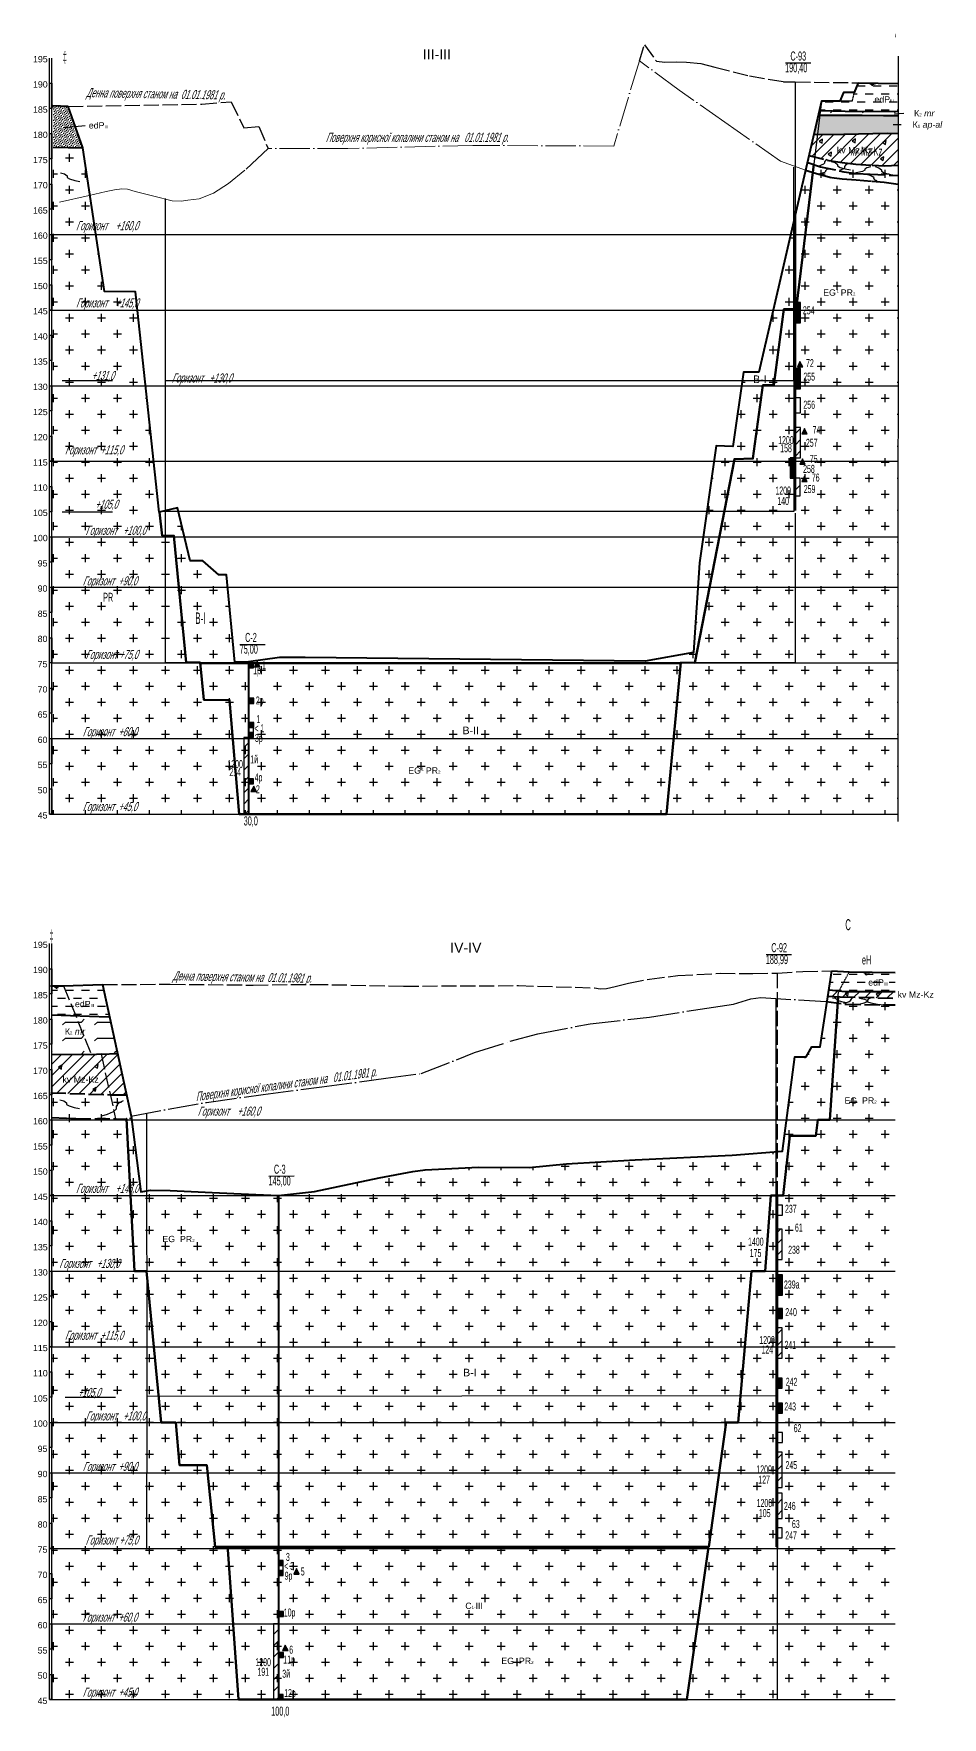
# Model space of a CAD drawing. Header units: millimetres. Extents: x 22962 to 25865, y 7703 to 10550.
# Drawn here: x 22962 to 23683, y 7703 to 9039 of the extents above; entities that cross this region are included whole.
import ezdxf

# ---------------------------------------------------------------- set-up
doc = ezdxf.new("R2010")
doc.units = ezdxf.units.MM
for name, pattern in [('ACAD_ISO02W100', [15, 12, -3]), ('ACAD_ISO04W100', [30, 24, -3, 0, -3]), ('DASHED', [0.75, 0.5, -0.25])]:
    doc.linetypes.add(name, pattern=pattern)
doc.styles.get("Standard").update_dxf_attribs({"font": 'arial.ttf'})

msp = doc.modelspace()

# ---------------------------------------------------------------- hatches: boundary and pattern name
h = msp.add_hatch(color=256)
h.dxf.hatch_style = 1
h.paths.add_polyline_path([(22976.3, 8980.1), (22974.3, 8980.1), (22974.3, 9000.1), (22976.3, 9000.1)])
h = msp.add_hatch()
h.set_pattern_fill('DASH', scale=2)
h.paths.add_polyline_path([(23585.5, 8978.4), (23586.4, 8978.4), (23648.1, 8977.8), (23648.2, 8999.8), (23616.3, 9000.5), (23613.1, 8992.8), (23611.5, 8985.9), (23601.9, 8986), (23587.3, 8986)])
h = msp.add_hatch()
h.set_pattern_fill('DOTS', angle=45)
h.paths.add_polyline_path([(22977.3, 8949.4), (23000.9, 8948.9), (22989.2, 8981.7), (22977.1, 8982.3)])
h = msp.add_hatch(color=93)
h.dxf.hatch_style = 1
h.paths.add_polyline_path([(23584.7, 8975), (23586, 8974.9), (23648.1, 8974.5), (23648.1, 8960.2), (23639.7, 8960.4), (23605, 8959.6), (23581.6, 8959.5), (23581.2, 8959.5)])
h = msp.add_hatch()
h.set_pattern_fill('FLEX', scale=2)
h.paths.add_polyline_path([(23585.5, 8978.4), (23586.4, 8978.4), (23648.1, 8977.8), (23648.1, 8974.5), (23586, 8974.9), (23584.7, 8975)])
h = msp.add_hatch(color=256)
h.dxf.hatch_style = 1
h.paths.add_polyline_path([(22976.3, 8940.1), (22974.3, 8940.1), (22974.3, 8960.1), (22976.3, 8960.1)])
h = msp.add_hatch()
h.set_pattern_fill('ANSI31', color=34, scale=2)
h.paths.add_polyline_path([(23648.1, 8960.2), (23648.1, 8935.1), (23637.5, 8934.5), (23627.6, 8935), (23614.5, 8936), (23603.6, 8937.1), (23593.2, 8938.8), (23577.3, 8942.8), (23581.2, 8959.5), (23581.6, 8959.5), (23605, 8959.6), (23639.7, 8960.4)])
h = msp.add_hatch()
h.set_pattern_fill('CROSS', scale=2)
h.paths.add_polyline_path([(23577.3, 8942.8), (23593.2, 8938.8), (23603.6, 8937.1), (23627.6, 8935), (23637.5, 8934.5), (23648.1, 8935.1), (23648.1, 8420.1), (22977.1, 8420.2), (22977.3, 8949.4), (23000.9, 8948.9), (23018.1, 8834.9), (23042.7, 8834.6), (23061.4, 8659.7), (23075.9, 8663.1), (23086, 8621), (23096.2, 8621.2), (23108.9, 8609.9), (23114.9, 8610.5), (23121.5, 8540.7), (23132.4, 8540.9), (23157.1, 8544.4), (23447.2, 8541.5), (23485.7, 8548.3), (23490.5, 8619.5), (23503.6, 8712.3), (23516.9, 8711.7), (23525.3, 8770.9), (23537.4, 8770.9)])
h = msp.add_hatch(color=256)
h.dxf.hatch_style = 1
h.paths.add_polyline_path([(22976.3, 8900.1), (22974.3, 8900.1), (22974.3, 8920.1), (22976.3, 8920.1)])
h = msp.add_hatch(color=256)
h.dxf.hatch_style = 1
h.paths.add_polyline_path([(22976.3, 8860.1), (22974.3, 8860.1), (22974.3, 8880.1), (22976.3, 8880.1)])
h = msp.add_hatch(color=256)
h.dxf.hatch_style = 1
h.paths.add_polyline_path([(22976.3, 8820.1), (22974.3, 8820.1), (22974.3, 8840.1), (22976.3, 8840.1)])
h = msp.add_hatch(color=7)
h.dxf.hatch_style = 1
h.paths.add_polyline_path([(23566.5, 8810.1), (23570.5, 8810.1), (23570.5, 8826.1), (23566.5, 8826.1)])
h = msp.add_hatch(color=256)
h.dxf.hatch_style = 1
h.paths.add_polyline_path([(22976.3, 8780.1), (22974.3, 8780.1), (22974.3, 8800.1), (22976.3, 8800.1)])
h = msp.add_hatch(color=7)
h.dxf.hatch_style = 1
h.paths.add_polyline_path([(23568.1, 8775.1), (23572.4, 8775.1), (23570.2, 8779.4)])
h = msp.add_hatch(color=7)
h.dxf.hatch_style = 1
h.paths.add_polyline_path([(23566.6, 8757.7), (23570.6, 8757.7), (23570.6, 8773.7), (23566.6, 8773.7)])
h = msp.add_hatch(color=256)
h.dxf.hatch_style = 1
h.paths.add_polyline_path([(22976.3, 8740.1), (22974.3, 8740.1), (22974.3, 8760.1), (22976.3, 8760.1)])
h = msp.add_hatch()
h.set_pattern_fill('ANSI31', color=256, scale=2)
h.paths.add_polyline_path([(23566.6, 8702.8), (23570.6, 8702.8), (23570.6, 8726.8), (23566.6, 8726.8)])
h = msp.add_hatch(color=7)
h.dxf.hatch_style = 1
h.paths.add_polyline_path([(23571.7, 8721.8), (23576, 8721.8), (23573.9, 8726)])
h = msp.add_hatch(color=256)
h.dxf.hatch_style = 1
h.paths.add_polyline_path([(22976.3, 8700.1), (22974.3, 8700.1), (22974.3, 8720.1), (22976.3, 8720.1)])
h = msp.add_hatch(color=7)
h.dxf.hatch_style = 1
h.paths.add_polyline_path([(23562.4, 8686.8), (23566.4, 8686.8), (23566.4, 8702.8), (23562.4, 8702.8)])
h = msp.add_hatch(color=7)
h.dxf.hatch_style = 1
h.paths.add_polyline_path([(23570, 8697.8), (23574.3, 8697.8), (23572.1, 8702)])
h = msp.add_hatch()
h.set_pattern_fill('ANSI31', color=256, scale=2)
h.paths.add_polyline_path([(23566.4, 8672.7), (23570.4, 8672.7), (23570.4, 8686.7), (23566.4, 8686.7)])
h = msp.add_hatch(color=7)
h.dxf.hatch_style = 1
h.paths.add_polyline_path([(23571.6, 8684), (23575.9, 8684), (23573.7, 8688.3)])
h = msp.add_hatch(color=256)
h.dxf.hatch_style = 1
h.paths.add_polyline_path([(22976.3, 8660.1), (22974.3, 8660.1), (22974.3, 8680.1), (22976.3, 8680.1)])
h = msp.add_hatch(color=256)
h.dxf.hatch_style = 1
h.paths.add_polyline_path([(22976.3, 8620.1), (22974.3, 8620.1), (22974.3, 8640.1), (22976.3, 8640.1)])
h = msp.add_hatch(color=256)
h.dxf.hatch_style = 1
h.paths.add_polyline_path([(22976.3, 8580.1), (22974.3, 8580.1), (22974.3, 8600.1), (22976.3, 8600.1)])
h = msp.add_hatch(color=256)
h.dxf.hatch_style = 1
h.paths.add_polyline_path([(22976.3, 8540.1), (22974.3, 8540.1), (22974.3, 8560.1), (22976.3, 8560.1)])
h = msp.add_hatch(color=7)
h.dxf.hatch_style = 1
h.paths.add_polyline_path([(23132.3, 8536.2), (23136.3, 8536.2), (23136.3, 8540.2), (23132.3, 8540.2)])
h = msp.add_hatch(color=7)
h.dxf.hatch_style = 1
h.paths.add_polyline_path([(23137.2, 8537.1), (23141.5, 8537.1), (23139.3, 8541.4)])
h = msp.add_hatch(color=256)
h.dxf.hatch_style = 1
h.paths.add_polyline_path([(22976.3, 8500.1), (22974.3, 8500.1), (22974.3, 8520.1), (22976.3, 8520.1)])
h = msp.add_hatch(color=7)
h.dxf.hatch_style = 1
h.paths.add_polyline_path([(23132.5, 8508), (23136.5, 8508), (23136.5, 8512), (23132.5, 8512)])
h = msp.add_hatch(color=7)
h.dxf.hatch_style = 1
h.paths.add_polyline_path([(23132.4, 8480.8), (23136.4, 8480.8), (23136.4, 8484.8), (23132.4, 8484.8)])
h = msp.add_hatch(color=9)
h.dxf.hatch_style = 1
h.paths.add_polyline_path([(23132.5, 8488.7), (23136.5, 8488.7), (23136.5, 8492.7), (23132.5, 8492.7)])
h = msp.add_hatch(color=256)
h.dxf.hatch_style = 1
h.paths.add_polyline_path([(22976.3, 8460.1), (22974.3, 8460.1), (22974.3, 8480.1), (22976.3, 8480.1)])
h = msp.add_hatch()
h.set_pattern_fill('ANSI31', color=256, scale=2)
h.paths.add_polyline_path([(23128.6, 8419.8), (23132.5, 8419.8), (23132.5, 8480.9), (23128.6, 8480.9)])
h = msp.add_hatch(color=7)
h.dxf.hatch_style = 1
h.paths.add_polyline_path([(23132.4, 8444.1), (23136.4, 8444.1), (23136.4, 8448.1), (23132.4, 8448.1)])
h = msp.add_hatch(color=256)
h.dxf.hatch_style = 1
h.paths.add_polyline_path([(22976.3, 8420.1), (22974.3, 8420.1), (22974.3, 8440.1), (22976.3, 8440.1)])
h = msp.add_hatch(color=7)
h.dxf.hatch_style = 1
h.paths.add_polyline_path([(23134.3, 8438), (23138.6, 8438), (23136.5, 8442.3)])
h = msp.add_hatch(color=256)
h.dxf.hatch_style = 1
h.paths.add_polyline_path([(22976.3, 8277.4), (22974.3, 8277.4), (22974.3, 8297.4), (22976.3, 8297.4)])
h = msp.add_hatch()
h.set_pattern_fill('DASH', scale=2)
h.paths.add_polyline_path([(22976.3, 8260.7), (23021.2, 8259.2), (23022.1, 8259.2), (23016.5, 8284.8), (22985.6, 8283.7), (22976.3, 8283.9)])
h = msp.add_hatch()
h.set_pattern_fill('DASH', scale=2)
h.paths.add_polyline_path([(23595.5, 8295.6), (23609.2, 8294.8), (23645.7, 8294.3), (23645.7, 8279.4), (23606, 8279.3), (23593.5, 8280.6), (23593.1, 8280.7)])
h = msp.add_hatch()
h.set_pattern_fill('CROSS', scale=2)
h.paths.add_polyline_path([(23591.9, 8271.2), (23592.5, 8275.6), (23602, 8275), (23645.9, 8274.1), (23645.7, 7717.4), (22976.3, 7717.4), (22976.3, 8198.8), (23022.6, 8197.4), (23035.6, 8197.4), (23039.1, 8180.5), (23046.9, 8120.2), (23054.5, 8121.6), (23156.1, 8117.5), (23184.7, 8120.5), (23272.6, 8137.9), (23355.1, 8139.6), (23556.3, 8152.7), (23566, 8227.4), (23575, 8227.4), (23579.7, 8235.4), (23586.1, 8235.4)])
h = msp.add_hatch()
h.set_pattern_fill('ANSI31', color=34, scale=2)
h.paths.add_polyline_path([(23645.7, 8274.1), (23602, 8275), (23592.5, 8275.6), (23593.1, 8280.7), (23593.5, 8280.6), (23606, 8279.3), (23645.7, 8279.4)])
h = msp.add_hatch()
h.set_pattern_fill('FLEX', scale=2)
h.paths.add_polyline_path([(22976.3, 8229.4), (22976.3, 8260.7), (23021.2, 8259.2), (23022.1, 8259.2), (23028.3, 8230), (23015.4, 8229.5), (23007.7, 8229)])
h = msp.add_hatch(color=256)
h.dxf.hatch_style = 1
h.paths.add_polyline_path([(22976.3, 8237.4), (22974.3, 8237.4), (22974.3, 8257.4), (22976.3, 8257.4)])
h = msp.add_hatch(color=256)
h.dxf.hatch_style = 1
h.paths.add_polyline_path([(22976.3, 8197.4), (22974.3, 8197.4), (22974.3, 8217.4), (22976.3, 8217.4)])
h = msp.add_hatch()
h.set_pattern_fill('ANSI31', color=34, scale=2)
h.paths.add_polyline_path([(22976.3, 8229.4), (23007.7, 8229), (23015.4, 8229.5), (23028.3, 8230), (23035.4, 8197.4), (23022.6, 8197.4), (22976.3, 8198.8)])
h = msp.add_hatch(color=256)
h.dxf.hatch_style = 1
h.paths.add_polyline_path([(22976.3, 8157.4), (22974.3, 8157.4), (22974.3, 8177.4), (22976.3, 8177.4)])
h = msp.add_hatch(color=256)
h.dxf.hatch_style = 1
h.paths.add_polyline_path([(22976.3, 8117.4), (22974.3, 8117.4), (22974.3, 8137.4), (22976.3, 8137.4)])
h = msp.add_hatch(color=256)
h.dxf.hatch_style = 1
h.paths.add_polyline_path([(22976.3, 8077.4), (22974.3, 8077.4), (22974.3, 8097.4), (22976.3, 8097.4)])
h = msp.add_hatch()
h.set_pattern_fill('ANSI31', color=256, scale=2)
h.paths.add_polyline_path([(23552.1, 8066.6), (23556.1, 8066.6), (23556.1, 8090.6), (23552.1, 8090.6)])
h = msp.add_hatch(color=256)
h.dxf.hatch_style = 1
h.paths.add_polyline_path([(22976.3, 8037.4), (22974.3, 8037.4), (22974.3, 8057.4), (22976.3, 8057.4)])
h = msp.add_hatch(color=256)
h.dxf.hatch_style = 1
h.paths.add_polyline_path([(23552.2, 8038.4), (23556.2, 8038.4), (23556.2, 8054.4), (23552.2, 8054.4)])
h = msp.add_hatch(color=256)
h.dxf.hatch_style = 1
h.paths.add_polyline_path([(22976.3, 7997.4), (22974.3, 7997.4), (22974.3, 8017.4), (22976.3, 8017.4)])
h = msp.add_hatch(color=256)
h.dxf.hatch_style = 1
h.paths.add_polyline_path([(23552.2, 8019.8), (23556.2, 8019.8), (23556.2, 8027.8), (23552.2, 8027.8)])
h = msp.add_hatch()
h.set_pattern_fill('ANSI31', scale=2)
h.paths.add_polyline_path([(23552.1, 7988.4), (23556.1, 7988.4), (23556.1, 8012.4), (23552.1, 8012.4)])
h = msp.add_hatch(color=256)
h.dxf.hatch_style = 1
h.paths.add_polyline_path([(22976.3, 7957.4), (22974.3, 7957.4), (22974.3, 7977.4), (22976.3, 7977.4)])
h = msp.add_hatch(color=256)
h.dxf.hatch_style = 1
h.paths.add_polyline_path([(23552.1, 7964.4), (23556.1, 7964.4), (23556.1, 7972.4), (23552.1, 7972.4)])
h = msp.add_hatch(color=256)
h.dxf.hatch_style = 1
h.paths.add_polyline_path([(23552.2, 7944.6), (23556.2, 7944.6), (23556.2, 7952.6), (23552.2, 7952.6)])
h = msp.add_hatch(color=256)
h.dxf.hatch_style = 1
h.paths.add_polyline_path([(22976.3, 7917.4), (22974.3, 7917.4), (22974.3, 7937.4), (22976.3, 7937.4)])
h = msp.add_hatch()
h.set_pattern_fill('ANSI31', scale=2)
h.paths.add_polyline_path([(23552.1, 7885.6), (23556.1, 7885.6), (23556.1, 7913.6), (23552.1, 7913.6)])
h = msp.add_hatch(color=256)
h.dxf.hatch_style = 1
h.paths.add_polyline_path([(22976.3, 7877.4), (22974.3, 7877.4), (22974.3, 7897.4), (22976.3, 7897.4)])
h = msp.add_hatch()
h.set_pattern_fill('ANSI31', scale=2)
h.paths.add_polyline_path([(23552.1, 7861.1), (23556.1, 7861.1), (23556.1, 7881.1), (23552.1, 7881.1)])
h = msp.add_hatch(color=256)
h.dxf.hatch_style = 1
h.paths.add_polyline_path([(22976.3, 7837.4), (22974.3, 7837.4), (22974.3, 7857.4), (22976.3, 7857.4)])
h = msp.add_hatch(color=256)
h.dxf.hatch_style = 1
h.paths.add_polyline_path([(22976.3, 7797.4), (22974.3, 7797.4), (22974.3, 7817.4), (22976.3, 7817.4)])
h = msp.add_hatch(color=9)
h.dxf.hatch_style = 1
h.paths.add_polyline_path([(23156, 7823.8), (23160, 7823.8), (23160, 7827.8), (23156, 7827.8)])
h = msp.add_hatch(color=256)
h.dxf.hatch_style = 1
h.paths.add_polyline_path([(23156, 7815.9), (23160, 7815.9), (23160, 7819.9), (23156, 7819.9)])
h = msp.add_hatch(color=7)
h.dxf.hatch_style = 1
h.paths.add_polyline_path([(23168.3, 7817), (23172.6, 7817), (23170.5, 7821.3)])
h = msp.add_hatch(color=256)
h.dxf.hatch_style = 1
h.paths.add_polyline_path([(22976.3, 7757.4), (22974.3, 7757.4), (22974.3, 7777.4), (22976.3, 7777.4)])
h = msp.add_hatch()
h.set_pattern_fill('ANSI31', scale=2)
h.paths.add_polyline_path([(23152.1, 7717.4), (23156.1, 7717.4), (23156.1, 7777.4), (23152.1, 7777.4)])
h = msp.add_hatch(color=256)
h.dxf.hatch_style = 1
h.paths.add_polyline_path([(23156.1, 7783.3), (23160.1, 7783.3), (23160.1, 7787.3), (23156.1, 7787.3)])
h = msp.add_hatch(color=256)
h.dxf.hatch_style = 1
h.paths.add_polyline_path([(23156.1, 7750.7), (23160.1, 7750.7), (23160.1, 7754.7), (23156.1, 7754.7)])
h = msp.add_hatch(color=7)
h.dxf.hatch_style = 1
h.paths.add_polyline_path([(23159.5, 7756.3), (23163.8, 7756.3), (23161.6, 7760.6)])
h = msp.add_hatch(color=256)
h.dxf.hatch_style = 1
h.paths.add_polyline_path([(22976.3, 7717.4), (22974.3, 7717.4), (22974.3, 7737.4), (22976.3, 7737.4)])
h = msp.add_hatch(color=256)
h.dxf.hatch_style = 1
h.paths.add_polyline_path([(23156, 7717.3), (23160, 7717.3), (23160, 7721.3), (23156, 7721.3)])

# ---------------------------------------------------------------- linework, layer by layer
at = {"color": 7, "linetype": 'Continuous'}
for p, q in [((23648.2, 9021.6), (23647.8, 8414.3)), ((23558.6, 9016.2), (23578.7, 9016.2)), ((23566.5, 9001.2), (23566.5, 8898.8)), ((22977.2, 8880.1), (23647.6, 8880.1)), ((22977.2, 8820.1), (23647.6, 8820.1)), ((22977.2, 8760.1), (23647.6, 8760.1)), ((22984.4, 8764.1), (23024.4, 8764.1)), ((22977.2, 8700.1), (23647.6, 8700.1)), ((22984.4, 8660.1), (23024.4, 8660.1)), ((22977.2, 8640.1), (23647.6, 8640.1)), ((22977.2, 8600.1), (23647.6, 8600.1)), ((23125.6, 8554.8), (23145.7, 8554.8)), ((22976.5, 8540.1), (23647.9, 8540.1)), ((22977.2, 8480.1), (23647.6, 8480.1)), ((22977.2, 8420.1), (23647.6, 8420.1)), ((23543.3, 8308.6), (23563.4, 8308.6)), ((22975.7, 8177.4), (23645.7, 8177.4)), ((23148.5, 8132.8), (23168.6, 8132.9)), ((22975.7, 8117.4), (23645.7, 8117.4)), ((22975.7, 8057.4), (23645.7, 8057.4)), ((22975.7, 7997.4), (23645.7, 7997.4)), ((22986.8, 7957.4), (23026.8, 7957.4)), ((22975.7, 7937.4), (23645.7, 7937.4)), ((22975.7, 7897.4), (23645.7, 7897.4)), ((22975.7, 7837.4), (23645.7, 7837.4)), ((22975.7, 7777.4), (23645.7, 7777.4)), ((22975.7, 7717.4), (23645.7, 7717.4))]:
    msp.add_line(p, q, dxfattribs=at)
at = {"color": 7, "linetype": 'Continuous', "lineweight": 40}
for p, q in [((23566.5, 8898.8), (23566.5, 8661.1)), ((23132.4, 8540.9), (23132.4, 8420.1)), ((23156.1, 8117.5), (23156.1, 7717.5)), ((23552.1, 8117.8), (23552.1, 7837.4))]:
    msp.add_line(p, q, dxfattribs=at)
at = {"color": 1, "linetype": 'Continuous'}
msp.add_line((23066.3, 8764.1), (23566.9, 8764.1), dxfattribs=at)
at = {"color": 5, "linetype": 'Continuous'}
for p, q in [((23064.7, 8660.4), (23565.3, 8660.4)), ((23094.2, 8539.5), (23475.8, 8539.6)), ((23550.9, 8273.6), (23551.1, 7958.7)), ((23051.3, 8182.6), (23051.6, 7957.7)), ((23051.3, 7958.2), (23552.1, 7958.6))]:
    msp.add_line(p, q, dxfattribs=at)
at = {"color": 3, "linetype": 'Continuous'}
for p, q in [((23066.5, 8540.5), (23567, 8540.5)), ((23051.3, 7837), (23552.1, 7837.4))]:
    msp.add_line(p, q, dxfattribs=at)
at = {"color": 7, "linetype": 'ACAD_ISO02W100'}
msp.add_line((23552.1, 8293.9), (23552.1, 8117.8), dxfattribs=at)
at = {"color": 7, "linetype": 'DASHED'}
msp.add_line((23552.1, 7837.4), (23552.1, 7717.4), dxfattribs=at)
for points in [[(22974.3, 8420.1), (22974.3, 9020.1)], [(22976.3, 8420.1), (22976.3, 9020.1)], [(23136.5, 8490.7), (23132.4, 8490.7)], [(22974.3, 7717.4), (22974.3, 8317.4)], [(22976.3, 7717.4), (22976.3, 8317.4)], [(23160, 7826.3), (23156.1, 7826.3)]]:
    msp.add_lwpolyline(points)
at = {"color": 7, "linetype": 'ACAD_ISO02W100'}
for points in [[(23442.7, 9017.9), (23446.7, 9030.6), (23456.2, 9017.6), (23462.8, 9016.8), (23471.8, 9017.1), (23480.2, 9016.8), (23491.6, 9015.7), (23502.5, 9012.8), (23530.2, 9005.9), (23557.2, 9001.3), (23566.5, 9001.2), (23616.3, 9000.5)], [(22989.2, 8981.7), (23095.4, 8983.5), (23118.7, 8985.4), (23128.7, 8964.7), (23140.6, 8965.7), (23148, 8948.2)], [(23016.5, 8284.8), (23070.3, 8285.1), (23136.1, 8284.4), (23183.5, 8285), (23255.5, 8283.6), (23346.7, 8284), (23391.7, 8282.7), (23407.1, 8282.2), (23411.6, 8281.5), (23416.6, 8281.7), (23423.5, 8283.3), (23434.1, 8286), (23450.7, 8289.2), (23473.2, 8291.9), (23488.3, 8292.7), (23506.8, 8293.8), (23532.8, 8293.6), (23552.1, 8293.9), (23572.5, 8295.3), (23595.5, 8295.6)], [(22985.6, 8283.7), (23007.7, 8229), (23015.4, 8229.5), (23026.9, 8178.3), (23035.2, 8178.3)]]:
    msp.add_lwpolyline(points, dxfattribs=at)
at = {"color": 7, "linetype": 'ACAD_ISO04W100', "lineweight": 20}
msp.add_lwpolyline([(23574.7, 8931.1), (23554.8, 8938.2), (23510.5, 8969.2), (23474.3, 8994.6), (23442.7, 9017.9), (23422.3, 8950.2), (23310.6, 8950.8), (23211.2, 8948.3), (23148, 8948.2), (23129.6, 8931.1), (23116.4, 8920.5), (23104.5, 8912.8), (23093.3, 8908.5), (23084.3, 8907.2), (23079, 8906.6), (23071.9, 8906.9), (23057.1, 8910.6), (23042.5, 8914.3), (23036.2, 8916.1), (23031.7, 8916.4), (23026.1, 8915.6), (23019.5, 8914.2), (23005.8, 8911), (22977.4, 8904.6)], dxfattribs=at)
for points in [[(22976.3, 8980.1), (22974.3, 8980.1), (22974.3, 9000.1), (22976.3, 9000.1)], [(22976.3, 8940.1), (22974.3, 8940.1), (22974.3, 8960.1), (22976.3, 8960.1)], [(23585.5, 8953.9), (23587.8, 8952.5), (23588.2, 8955.6)], [(23611.7, 8954.2), (23613.9, 8952.8), (23614.3, 8955.9)], [(23635.9, 8953), (23638.2, 8951.6), (23638.6, 8954.7)], [(23592.7, 8943.8), (23594.9, 8942.3), (23595.3, 8945.4)], [(23634, 8940.1), (23636.2, 8938.7), (23636.7, 8941.8)], [(22976.3, 8900.1), (22974.3, 8900.1), (22974.3, 8920.1), (22976.3, 8920.1)], [(22976.3, 8860.1), (22974.3, 8860.1), (22974.3, 8880.1), (22976.3, 8880.1)], [(22976.3, 8820.1), (22974.3, 8820.1), (22974.3, 8840.1), (22976.3, 8840.1)], [(22976.3, 8780.1), (22974.3, 8780.1), (22974.3, 8800.1), (22976.3, 8800.1)], [(23568.1, 8775.1), (23572.4, 8775.1), (23570.2, 8779.4)], [(22976.3, 8740.1), (22974.3, 8740.1), (22974.3, 8760.1), (22976.3, 8760.1)], [(23571.7, 8721.8), (23576, 8721.8), (23573.9, 8726)], [(22976.3, 8700.1), (22974.3, 8700.1), (22974.3, 8720.1), (22976.3, 8720.1)], [(23570, 8697.8), (23574.3, 8697.8), (23572.1, 8702)], [(23571.6, 8684), (23575.9, 8684), (23573.7, 8688.3)], [(22976.3, 8660.1), (22974.3, 8660.1), (22974.3, 8680.1), (22976.3, 8680.1)], [(22976.3, 8620.1), (22974.3, 8620.1), (22974.3, 8640.1), (22976.3, 8640.1)], [(22976.3, 8580.1), (22974.3, 8580.1), (22974.3, 8600.1), (22976.3, 8600.1)], [(22976.3, 8540.1), (22974.3, 8540.1), (22974.3, 8560.1), (22976.3, 8560.1)], [(23137.2, 8537.1), (23141.5, 8537.1), (23139.3, 8541.4)], [(22976.3, 8500.1), (22974.3, 8500.1), (22974.3, 8520.1), (22976.3, 8520.1)], [(22976.3, 8460.1), (22974.3, 8460.1), (22974.3, 8480.1), (22976.3, 8480.1)], [(22976.3, 8420.1), (22974.3, 8420.1), (22974.3, 8440.1), (22976.3, 8440.1)], [(23134.3, 8438), (23138.6, 8438), (23136.5, 8442.3)], [(22976.3, 8277.4), (22974.3, 8277.4), (22974.3, 8297.4), (22976.3, 8297.4)], [(23606, 8277.4), (23608.2, 8275.9), (23608.7, 8279)], [(23630.7, 8277.1), (23632.9, 8275.6), (23633.4, 8278.7)], [(22976.3, 8237.4), (22974.3, 8237.4), (22974.3, 8257.4), (22976.3, 8257.4)], [(22976.3, 8197.4), (22974.3, 8197.4), (22974.3, 8217.4), (22976.3, 8217.4)], [(22981.6, 8219.2), (22983.8, 8217.8), (22984.3, 8220.9)], [(23010.2, 8219.8), (23012.5, 8218.4), (23012.9, 8221.5)], [(23008.8, 8201.6), (23011, 8200.1), (23011.5, 8203.2)], [(22976.3, 8157.4), (22974.3, 8157.4), (22974.3, 8177.4), (22976.3, 8177.4)], [(22976.3, 8117.4), (22974.3, 8117.4), (22974.3, 8137.4), (22976.3, 8137.4)], [(22976.3, 8077.4), (22974.3, 8077.4), (22974.3, 8097.4), (22976.3, 8097.4)], [(22976.3, 8037.4), (22974.3, 8037.4), (22974.3, 8057.4), (22976.3, 8057.4)], [(22976.3, 7997.4), (22974.3, 7997.4), (22974.3, 8017.4), (22976.3, 8017.4)], [(22976.3, 7957.4), (22974.3, 7957.4), (22974.3, 7977.4), (22976.3, 7977.4)], [(22976.3, 7917.4), (22974.3, 7917.4), (22974.3, 7937.4), (22976.3, 7937.4)], [(22976.3, 7877.4), (22974.3, 7877.4), (22974.3, 7897.4), (22976.3, 7897.4)], [(22976.3, 7837.4), (22974.3, 7837.4), (22974.3, 7857.4), (22976.3, 7857.4)], [(22976.3, 7797.4), (22974.3, 7797.4), (22974.3, 7817.4), (22976.3, 7817.4)], [(23168.3, 7817), (23172.6, 7817), (23170.5, 7821.3)], [(22976.3, 7757.4), (22974.3, 7757.4), (22974.3, 7777.4), (22976.3, 7777.4)], [(23159.5, 7756.3), (23163.8, 7756.3), (23161.6, 7760.6)], [(22976.3, 7717.4), (22974.3, 7717.4), (22974.3, 7737.4), (22976.3, 7737.4)]]:
    msp.add_lwpolyline(points, close=True)
at = {"color": 7, "linetype": 'Continuous', "lineweight": 40}
for points in [[(23616.3, 9000.5), (23613.1, 8992.8), (23604.8, 8992.8), (23601.9, 8986), (23587.3, 8986), (23537.4, 8770.9), (23525.3, 8770.9), (23516.9, 8711.7), (23503.6, 8712.3), (23490.5, 8619.5), (23485.7, 8548.3), (23447.2, 8541.5), (23177.4, 8544.5), (23157.1, 8544.4), (23132.4, 8540.9), (23121.5, 8540.7), (23114.9, 8609.9), (23108.7, 8609.9), (23096.2, 8621.2), (23086, 8621), (23075.9, 8663.1), (23061.4, 8659.7), (23042.7, 8834.6), (23018.1, 8834.9), (23000.9, 8948.9), (22989.2, 8981.7)], [(23616.3, 9000.5), (23648.2, 8999.8)], [(23586, 8974.9), (23605.9, 8974.8), (23619.6, 8974.7), (23636.6, 8974.6), (23648.1, 8974.5)], [(23586.3, 8978.4), (23606.1, 8978), (23648.1, 8977.8)], [(23581.6, 8959.5), (23605, 8959.6), (23639.7, 8960.4), (23648.1, 8960.2)], [(22977.3, 8949.4), (23000.9, 8948.9)], [(22975.3, 8283.9), (22985.6, 8283.7), (23016.5, 8284.8)], [(23016.5, 8284.8), (23039.1, 8180.5), (23046.9, 8120.2), (23054.5, 8121.6), (23070.1, 8121.3), (23103.5, 8119.8), (23132.3, 8118.5), (23156.1, 8117.5), (23184.7, 8120.5), (23236.1, 8131.4), (23262.8, 8136.5), (23272.6, 8137.9), (23314.9, 8139.8), (23355.1, 8139.6), (23384.8, 8142.6), (23439.3, 8145.6), (23516.3, 8149.4), (23556.3, 8152.7), (23566, 8227.4), (23575, 8227.4), (23579.7, 8235.4), (23586.1, 8235.4), (23595.5, 8295.6)], [(23595.5, 8295.6), (23609.2, 8294.8), (23645.7, 8294.3)], [(23593.5, 8280.6), (23606, 8279.3), (23645.7, 8279.4)], [(22975.9, 8260.7), (23021.2, 8259.2)], [(23015.4, 8229.5), (23007.7, 8229), (22975.9, 8229.4)], [(23015.4, 8229.5), (23028.3, 8230)]]:
    msp.add_lwpolyline(points, dxfattribs=at)
at = {"color": 7, "linetype": 'DASHED'}
for points in [[(23613.1, 8992.8), (23611.5, 8985.9), (23601.9, 8986)], [(23600.5, 8274.6), (23600.7, 8278.6), (23609.2, 8294.8)]]:
    msp.add_lwpolyline(points, dxfattribs=at)
at = {"color": 7, "linetype": 'Continuous'}
for points in [[(23625.5, 9000), (23630.4, 9000), (23626.1, 8999.4), (23629, 8999), (23627.1, 8998.6), (23628.1, 8998.3), (23627.8, 8998.1)], [(23587.3, 8986), (23581.2, 8935.9)], [(23002.8, 8966.3), (22986.4, 8964.7)], [(23650.5, 8967), (23644.2, 8967)], [(23652.7, 8976), (23645.2, 8975.5)], [(23591.8, 8939.5), (23590.5, 8938.9), (23589.6, 8937.7), (23589.6, 8936.8), (23588.8, 8935.9), (23587.1, 8935), (23585.4, 8934.4)], [(22983.2, 8929.1), (22986.3, 8928.2), (22988.3, 8926.6), (22988.3, 8925.4), (22990.3, 8924.2), (22994.4, 8923), (22998.5, 8922.2)], [(23592.8, 8932), (23591.4, 8931.6), (23590.5, 8930.7), (23590.5, 8930.1), (23589.6, 8929.4), (23587.8, 8928.8), (23585.9, 8928.3)], [(23594.9, 8938.1), (23598, 8937.3), (23600, 8935.7), (23600, 8934.5), (23602.1, 8933.3), (23606.2, 8932.1), (23610.3, 8931.3)], [(23607.6, 8935.8), (23606.4, 8935.2), (23605.5, 8934), (23605.5, 8933.1), (23604.7, 8932.2), (23603, 8931.3), (23601.3, 8930.8)], [(23626.1, 8933.7), (23623.4, 8933.1), (23621.6, 8931.9), (23621.6, 8931), (23619.7, 8930.1), (23616, 8929.2), (23612.4, 8928.6)], [(23631.4, 8922.6), (23629.9, 8923.1), (23628.9, 8924.2), (23629, 8925.1), (23628, 8925.9), (23626, 8926.8), (23624, 8927.3)], [(23629.9, 8934), (23632.9, 8933.1), (23635, 8931.5), (23634.9, 8930.3), (23637, 8929.1), (23641.1, 8927.9), (23645.2, 8927.1)], [(23620.7, 8294.3), (23625.6, 8294.3), (23621.3, 8293.7), (23624.2, 8293.2), (23622.3, 8292.9), (23623.3, 8292.5), (23623, 8292.3)], [(22977.8, 8283.5), (22982.8, 8283.5), (22978.4, 8282.8), (22981.3, 8282.4), (22979.4, 8282), (22980.5, 8281.7), (22980.1, 8281.5)], [(23596.1, 8274.3), (23598.3, 8273.9), (23599.8, 8273), (23599.8, 8272.4), (23601.3, 8271.8), (23604.3, 8271.2), (23607.3, 8270.7)], [(23613.1, 8274.5), (23611.4, 8273.9), (23610.3, 8272.8), (23610.3, 8271.9), (23609.2, 8271.1), (23606.9, 8270.2), (23604.7, 8269.7)], [(23617.4, 8274), (23621.3, 8273.3), (23623.9, 8272.1), (23623.9, 8271.2), (23626.5, 8270.3), (23631.7, 8269.3), (23636.9, 8268.7)], [(23626.3, 8274), (23624.7, 8273.4), (23623.5, 8272.3), (23623.5, 8271.4), (23622.4, 8270.6), (23620.1, 8269.7), (23617.9, 8269.2)], [(22982.7, 8193.3), (22985.8, 8192.5), (22987.9, 8190.9), (22987.8, 8189.7), (22989.9, 8188.5), (22994, 8187.3), (22998.1, 8186.4)], [(23033, 8192.5), (23029.6, 8191), (23027.2, 8188.2), (23027.3, 8186), (23024.9, 8183.9), (23020.3, 8181.7), (23015.7, 8180.3)]]:
    msp.add_lwpolyline(points, dxfattribs=at)
at = {"lineweight": 40}
msp.add_lwpolyline([(22989.2, 8981.7), (22977.1, 8982.3)], dxfattribs=at)
at = {"color": 7, "linetype": 'ACAD_ISO02W100', "lineweight": 40}
for points in [[(23577.3, 8942.8), (23593.2, 8938.8), (23603.6, 8937.1), (23614.5, 8936), (23627.6, 8935), (23637.5, 8934.5), (23648.1, 8935.1)], [(23574.7, 8931.1), (23583.3, 8928.5), (23595.2, 8925.2), (23603.7, 8924.3), (23614.9, 8923.4), (23627.4, 8922.4), (23637, 8921.6), (23648.1, 8920)], [(23576.5, 8937.1), (23586.6, 8933.8), (23604.9, 8929.9), (23615.1, 8928.6), (23626, 8927.9), (23648.1, 8926.8)], [(23590.9, 8271.3), (23606.5, 8269.2), (23645.7, 8268.7)], [(23592.5, 8275.6), (23602, 8275), (23645.7, 8274.1)], [(22975.5, 8198.9), (23023, 8197.4), (23035.6, 8197.4)], [(22976, 8179.2), (22995.3, 8178.4), (23026.9, 8178.3)]]:
    msp.add_lwpolyline(points, dxfattribs=at)
at = {"color": 5, "linetype": 'Continuous', "lineweight": 50}
for points in [[(23581.2, 8935.9), (23567.1, 8820.7), (23557.3, 8820.7), (23549.4, 8760.5), (23540.6, 8760.5), (23532.9, 8702.3), (23518.2, 8701.9), (23486.8, 8540.2), (23475.6, 8540.3), (23464.1, 8420.1), (23125.1, 8420.1), (23117.4, 8510.6), (23097, 8510.7), (23094.1, 8540.3), (23083, 8540.4), (23073.2, 8641), (23063.9, 8641), (23061.6, 8659.7)], [(23035.2, 8178.3), (23035.4, 8178.3), (23042, 8057.4), (23051.5, 8057.4), (23063.1, 7937.4), (23074.6, 7937.4), (23077.6, 7903.5), (23099.2, 7903.5), (23105.8, 7838.6), (23497.9, 7838.6), (23511.5, 7937.4), (23521.1, 7937.4), (23531.8, 8057.4), (23542.6, 8057.4), (23547, 8117.4), (23556.9, 8117.4), (23562.1, 8164.8), (23582.8, 8164.8), (23584.3, 8177.4), (23593.8, 8177.4), (23600.5, 8275.1)]]:
    msp.add_lwpolyline(points, dxfattribs=at)
at = {"color": 1, "linetype": 'Continuous'}
for points in [[(23565.3, 8763.7), (23565.3, 8933.6)], [(23066.3, 8908.6), (23066.3, 8764.1)]]:
    msp.add_lwpolyline(points, dxfattribs=at)
at = {"color": 4}
for points in [[(22974.3, 8880.1), (23243.7, 8880.1)], [(22974.3, 8820.1), (23243.7, 8820.1)], [(22974.3, 8760.1), (23243.7, 8760.1)], [(22974.3, 8700.1), (23243.7, 8700.1)], [(22974.3, 8640.1), (23243.7, 8640.1)], [(22974.3, 8600.1), (23243.7, 8600.1)], [(22974.3, 8480.1), (23243.7, 8480.1)], [(22974.3, 8420.1), (23244.1, 8420.1)], [(22974.3, 8177.4), (23243.7, 8177.4)], [(22974.3, 8117.4), (23243.7, 8117.4)], [(22974.3, 8057.4), (23243.7, 8057.4)], [(22974.3, 7997.4), (23243.7, 7997.4)], [(22974.3, 7937.4), (23243.7, 7937.4)], [(22974.3, 7897.4), (23243.7, 7897.4)], [(22974.3, 7837.4), (23243.7, 7837.4)], [(22974.3, 7777.4), (23243.7, 7777.4)], [(22974.3, 7717.4), (23244.1, 7717.4)]]:
    msp.add_lwpolyline(points, dxfattribs=at)
at = {"color": 7, "linetype": 'Continuous'}
for points in [[(23566.5, 8810.1), (23570.5, 8810.1), (23570.5, 8826.1), (23566.5, 8826.1)], [(23566.6, 8757.7), (23570.6, 8757.7), (23570.6, 8773.7), (23566.6, 8773.7)], [(23566.5, 8738.5), (23570.5, 8738.5), (23570.5, 8750.5), (23566.5, 8750.5)], [(23566.6, 8702.8), (23570.6, 8702.8), (23570.6, 8726.8), (23566.6, 8726.8)], [(23562.4, 8686.8), (23566.4, 8686.8), (23566.4, 8702.8), (23562.4, 8702.8)], [(23566.4, 8672.7), (23570.4, 8672.7), (23570.4, 8686.7), (23566.4, 8686.7)], [(23132.3, 8536.2), (23136.3, 8536.2), (23136.3, 8540.2), (23132.3, 8540.2)], [(23132.5, 8508), (23136.5, 8508), (23136.5, 8512), (23132.5, 8512)], [(23132.4, 8484.7), (23136.4, 8484.7), (23136.4, 8488.7), (23132.4, 8488.7)], [(23132.4, 8480.8), (23136.4, 8480.8), (23136.4, 8484.8), (23132.4, 8484.8)], [(23132.5, 8488.7), (23136.5, 8488.7), (23136.5, 8492.7), (23132.5, 8492.7)], [(23128.6, 8419.8), (23132.5, 8419.8), (23132.5, 8480.9), (23128.6, 8480.9)], [(23132.4, 8444.1), (23136.4, 8444.1), (23136.4, 8448.1), (23132.4, 8448.1)], [(23552.2, 8101.7), (23556.2, 8101.7), (23556.2, 8109.7), (23552.2, 8109.7)], [(23552.1, 8066.6), (23556.1, 8066.6), (23556.1, 8090.6), (23552.1, 8090.6)], [(23552.2, 8038.4), (23556.2, 8038.4), (23556.2, 8054.4), (23552.2, 8054.4)], [(23552.2, 8019.8), (23556.2, 8019.8), (23556.2, 8027.8), (23552.2, 8027.8)], [(23552.1, 7988.4), (23556.1, 7988.4), (23556.1, 8012.4), (23552.1, 8012.4)], [(23552.1, 7964.4), (23556.1, 7964.4), (23556.1, 7972.4), (23552.1, 7972.4)], [(23552.2, 7944.6), (23556.2, 7944.6), (23556.2, 7952.6), (23552.2, 7952.6)], [(23552.2, 7921.4), (23556.2, 7921.4), (23556.2, 7929.4), (23552.2, 7929.4)], [(23552.1, 7885.6), (23556.1, 7885.6), (23556.1, 7913.6), (23552.1, 7913.6)], [(23552.1, 7861.1), (23556.1, 7861.1), (23556.1, 7881.1), (23552.1, 7881.1)], [(23552.1, 7845.7), (23556.1, 7845.7), (23556.1, 7853.7), (23552.1, 7853.7)], [(23156, 7823.8), (23160, 7823.8), (23160, 7827.8), (23156, 7827.8)], [(23156, 7819.9), (23160, 7819.9), (23160, 7823.9), (23156, 7823.9)], [(23156, 7815.9), (23160, 7815.9), (23160, 7819.9), (23156, 7819.9)], [(23152.1, 7717.4), (23156.1, 7717.4), (23156.1, 7777.4), (23152.1, 7777.4)], [(23156.1, 7783.3), (23160.1, 7783.3), (23160.1, 7787.3), (23156.1, 7787.3)], [(23156.1, 7750.7), (23160.1, 7750.7), (23160.1, 7754.7), (23156.1, 7754.7)], [(23156, 7717.3), (23160, 7717.3), (23160, 7721.3), (23156, 7721.3)]]:
    msp.add_lwpolyline(points, close=True, dxfattribs=at)
at = {"color": 5, "linetype": 'Continuous'}
for points in [[(23066.3, 8764.3), (23066.3, 8660)], [(23565.3, 8764.8), (23565.3, 8660.3)]]:
    msp.add_lwpolyline(points, dxfattribs=at)
at = {"color": 3, "linetype": 'Continuous'}
for points in [[(23066.3, 8660), (23066.3, 8540.2)], [(23566.4, 8658.9), (23566.4, 8539.9)], [(23051.6, 7957.7), (23051.3, 7837)], [(23551.1, 7959.3), (23550.9, 7838.6)]]:
    msp.add_lwpolyline(points, dxfattribs=at)
at = {"color": 7, "linetype": 'ACAD_ISO04W100'}
msp.add_lwpolyline([(23039.1, 8180.5), (23099.1, 8191.3), (23144.1, 8197.7), (23190.6, 8203.6), (23241.5, 8210.5), (23269.5, 8214.2), (23311.9, 8230.8), (23340, 8239.8), (23362.2, 8245.7), (23403.5, 8253.7), (23450.7, 8259), (23501.5, 8267), (23517.4, 8269.2), (23531.1, 8273.4), (23539.1, 8274.5), (23590.9, 8271.3)], dxfattribs=at)
at = {"color": 3, "linetype": 'Continuous', "lineweight": 50}
msp.add_lwpolyline([(23115.9, 7836.5), (23124.5, 7717.4), (23480.4, 7717.4), (23497.3, 7836.5)], dxfattribs=at)

# ---------------------------------------------------------------- texts
at = {"color": 7}
for s, height, width, p in [('‘', 8.73, 0.5, (23645.3, 9030.7)), ('‡', 8.73, 0.5, (22984.9, 9016.5)), ('C-93', 7.2, 0.5, (23562.6, 9018.1)), ('190,40', 7.2, 0.5, (23558.4, 9008.8)), ('Mz-Kz', 7.14, 0.6, (23618.7, 8942.6)), ('254', 6.35, 0.5, (23572.5, 8816.7)), ('72', 6.35, 0.5, (23575, 8774.8)), ('255', 6.35, 0.5, (23572.9, 8764.1)), ('256', 6.35, 0.5, (23572.9, 8741.8)), ('74', 6.35, 0.5, (23580.2, 8721.7)), ('1200', 6.35, 0.5, (23552.9, 8713.7)), ('158', 6.35, 0.5, (23554.5, 8707.3)), ('257', 6.35, 0.5, (23574.9, 8711.6)), ('75', 6.35, 0.5, (23578, 8698.8)), ('258', 6.35, 0.5, (23572.7, 8690.9)), ('76', 6.35, 0.5, (23579.6, 8684)), ('1200', 6.35, 0.5, (23550.7, 8673.7)), ('140', 6.35, 0.5, (23552.2, 8665.4)), ('259', 6.35, 0.5, (23573.2, 8674.9)), ('PR', 7.14, 0.5, (23017, 8588.6)), ('B-I', 9.13, 0.5, (23090.1, 8571)), ('75,00', 7.2, 0.5, (23125.4, 8547.4)), ('C-2', 7.2, 0.5, (23129.7, 8556.7)), ('1', 6.35, 0.5, (23143.1, 8535.1)), ('1p', 6.35, 0.5, (23136.1, 8531.1)), ('2p', 6.35, 0.5, (23138.2, 8507.1)), ('1', 6.35, 0.5, (23138.6, 8492.3)), ('< 1', 6.35, 0.5, (23137.1, 8485)), ('3p', 6.35, 0.5, (23137.5, 8477.3)), ('1200', 6.35, 0.5, (23115.6, 8456.6)), ('1й', 6.35, 0.5, (23133.8, 8460.3)), ('214', 6.35, 0.5, (23117.2, 8450.3)), ('4p', 6.35, 0.5, (23137.3, 8446.1)), ('2', 6.35, 0.5, (23138.3, 8436.6)), ('30,0', 7.2, 0.5, (23128.6, 8411.1)), ('‡', 8.73, 0.5, (22974.3, 8319.2)), ('C', 8.73, 0.5, (23606.2, 8328)), ('C-92', 7.2, 0.5, (23547.4, 8310.5)), ('188,99', 7.2, 0.5, (23543.1, 8301.1)), ('eH', 7.14, 0.5, (23619.4, 8300.8)), ('C-3', 7.2, 0.5, (23152.6, 8134.7)), ('145,00', 7.2, 0.5, (23148.3, 8125.4)), ('237', 6.35, 0.5, (23558.3, 8103.7)), ('1400', 6.35, 0.5, (23529, 8077.6)), ('61', 6.35, 0.5, (23566.2, 8088.8)), ('175', 6.35, 0.5, (23530.3, 8068.6)), ('238', 6.35, 0.5, (23560.8, 8071.2)), ('239а', 6.35, 0.5, (23557.5, 8043.6)), ('240', 6.35, 0.5, (23558.5, 8021.7)), ('1200', 6.35, 0.5, (23537.9, 7999.6)), ('124', 6.35, 0.5, (23539.6, 7992)), ('241', 6.35, 0.5, (23557.9, 7995.7)), ('242', 6.35, 0.5, (23558.9, 7966.4)), ('243', 6.35, 0.5, (23557.8, 7946.8)), ('62', 6.35, 0.5, (23565.2, 7929.6)), ('1200', 6.35, 0.5, (23535.6, 7896.9)), ('245', 6.35, 0.5, (23558.7, 7900.3)), ('127', 6.35, 0.5, (23537.1, 7888.8)), ('1200', 6.35, 0.5, (23535.8, 7870.2)), ('246', 6.35, 0.5, (23557.5, 7867.9)), ('105', 6.35, 0.5, (23537.6, 7862.2)), ('63', 6.35, 0.5, (23563.8, 7853.5)), ('247', 6.35, 0.5, (23558.5, 7844.5)), ('3', 6.35, 0.5, (23162.1, 7827.4)), ('< 3', 6.35, 0.5, (23160.7, 7820.2)), ('9p', 6.35, 0.5, (23161.1, 7812.5)), ('5', 6.35, 0.5, (23173.9, 7815.9)), ('10p', 6.35, 0.5, (23160.4, 7783.3)), ('1200', 6.35, 0.5, (23137.9, 7743.9)), ('11p', 6.35, 0.5, (23160, 7746)), ('6', 6.35, 0.5, (23164.7, 7753.8)), ('191', 6.35, 0.5, (23139.5, 7736.3)), ('3й', 6.35, 0.5, (23159.2, 7734.7)), ('12p', 6.35, 0.5, (23160.7, 7719.4)), ('100,0', 7.2, 0.5, (23150.4, 7704.6))]:
    msp.add_text(s, height=height, dxfattribs=dict(at, width=width)).set_placement(p)
at = {"color": 7, "oblique": 20}
for s, rotation, width, p in [('Денна поверхня станом на  01.01.1981 р.', 359, 0.52381, (23003.5, 8989.1)), ('Денна поверхня станом на  01.01.1981 р.', 359, 0.52381, (23072.1, 8288.2)), ('Поверхня корисної копалини станом на   01.01.1981 р.', 7.8956, 0.546296, (23090.8, 8192.3))]:
    msp.add_text(s, height=7.204, rotation=rotation, dxfattribs=dict(at, width=width)).set_placement(p)
for s, height, width, p in [('Поверхня корисної копалини станом на   01.01.1981 р.', 7.204, 0.546296, (23193.7, 8953.6)), ('kv', 6.32, 0.5, (23610.1, 8942.7)), ('Горизонт    +160,0', 7.204, 0.558824, (22995.4, 8883.5)), ('Горизонт    +145,0', 7.204, 0.558824, (22995.4, 8822.2)), ('+131,0', 7.2, 0.5, (23007.8, 8764.6)), ('Горизонт   +130,0', 7.204, 0.558824, (23071.4, 8762.6)), ('Горизонт  +115,0', 7.204, 0.558824, (22986.6, 8705.6)), ('+105,0', 7.2, 0.5, (23010.6, 8662.4)), ('Горизонт   +100,0', 7.204, 0.558824, (23003, 8641.7)), ('Горизонт  +90,0', 7.204, 0.5625, (23000.7, 8601.6)), ('Горизонт +75,0', 7.204, 0.5625, (23003, 8543.2)), ('Горизонт  +60,0', 7.204, 0.5625, (23000.7, 8481.9)), ('Горизонт  +45,0', 7.204, 0.5625, (23000.7, 8422.5)), ('Горизонт    +160,0', 7.204, 0.558824, (23092, 8180.8)), ('Горизонт    +145,0', 7.204, 0.558824, (22995.4, 8119.5)), ('Горизонт   +130,0', 7.204, 0.558824, (22982.1, 8059.9)), ('Горизонт  +115,0', 7.204, 0.558824, (22986.6, 8002.9)), ('+105,0', 7.2, 0.5, (22996.9, 7957.5)), ('Горизонт   +100,0', 7.204, 0.558824, (23003, 7938.9)), ('Горизонт  +90,0', 7.204, 0.5625, (23000.7, 7898.8)), ('Горизонт +75,0', 7.204, 0.5625, (23003, 7840.4)), ('Горизонт  +60,0', 7.204, 0.5625, (23000.7, 7779.2)), ('Горизонт  +45,0', 7.204, 0.5625, (23000.7, 7719.7))]:
    msp.add_text(s, height=height, dxfattribs=dict(at, width=width)).set_placement(p)
at = {"attachment_point": 1}
for s, width, insert, char_height in [('195', 6.882, (22961.3, 9021.7), 5), ('ІІІ-ІІІ', 37.474, (23270.8, 9027.1), 8), ('190', 6.882, (22961.3, 9001.7), 5), ('185', 6.882, (22961.3, 8981.7), 5), ('180', 6.882, (22961.3, 8961.7), 5), ('175', 6.882, (22961.3, 8941.7), 5), ('170', 6.882, (22961.3, 8921.7), 5), ('165', 6.882, (22961.3, 8901.7), 5), ('160', 6.882, (22961.3, 8881.7), 5), ('155', 6.882, (22961.3, 8861.7), 5), ('150', 6.882, (22961.3, 8841.7), 5), ('145', 6.882, (22961.3, 8821.7), 5), ('140', 6.882, (22961.3, 8801.7), 5), ('135', 6.882, (22961.3, 8781.7), 5), ('{\\H2x;В-І}', 15.593, (23533, 8768.2), 3), ('130', 6.882, (22961.3, 8761.7), 5), ('125', 6.882, (22961.3, 8741.7), 5), ('120', 6.882, (22961.3, 8721.7), 5), ('115', 6.882, (22961.3, 8701.7), 5), ('110', 6.882, (22961.3, 8681.7), 5), ('105', 6.882, (22961.3, 8661.7), 5), ('100', 6.882, (22961.3, 8641.7), 5), ('95', 6.882, (22965, 8621.6), 5), ('90', 6.882, (22965, 8601.6), 5), ('85', 6.882, (22965, 8581.6), 5), ('80', 6.882, (22965, 8561.6), 5), ('75', 6.882, (22965, 8541.6), 5), ('70', 6.882, (22965, 8521.6), 5), ('65', 6.882, (22965, 8501.6), 5), ('{\\H2x;В-ІІ}', 15.593, (23302.3, 8489.5), 3), ('60', 6.882, (22965, 8481.6), 5), ('55', 6.882, (22965, 8461.6), 5), ('50', 6.882, (22965, 8441.6), 5), ('45', 6.882, (22965, 8421.6), 5), ('195', 6.882, (22961.3, 8318.9), 5), ('ІV-ІV', 37.474, (23292.5, 8318.1), 8), ('190', 6.882, (22961.3, 8298.9), 5), ('185', 6.882, (22961.3, 8278.9), 5), ('180', 6.882, (22961.3, 8258.9), 5), ('175', 6.882, (22961.3, 8238.9), 5), ('170', 6.882, (22961.3, 8218.9), 5), ('165', 6.882, (22961.3, 8198.9), 5), ('160', 6.882, (22961.3, 8178.9), 5), ('155', 6.882, (22961.3, 8158.9), 5), ('150', 6.882, (22961.3, 8138.9), 5), ('145', 6.882, (22961.3, 8118.9), 5), ('140', 6.882, (22961.3, 8098.9), 5), ('135', 6.882, (22961.3, 8078.9), 5), ('130', 6.882, (22961.3, 8058.9), 5), ('125', 6.882, (22961.3, 8038.9), 5), ('120', 6.882, (22961.3, 8018.9), 5), ('115', 6.882, (22961.3, 7998.9), 5), ('110', 6.882, (22961.3, 7978.9), 5), ('{\\H2x;В-І}', 15.593, (23302.8, 7979.9), 3), ('105', 6.882, (22961.3, 7958.9), 5), ('100', 6.882, (22961.3, 7938.9), 5), ('95', 6.882, (22965, 7918.9), 5), ('90', 6.882, (22965, 7898.9), 5), ('85', 6.882, (22965, 7878.9), 5), ('80', 6.882, (22965, 7858.9), 5), ('75', 6.882, (22965, 7838.9), 5), ('70', 6.882, (22965, 7818.9), 5), ('65', 6.882, (22965, 7798.9), 5), ('{\\H2x;С}1-{\\H2x;ІІІ}', 15.593, (23304.5, 7794.3), 2.5), ('60', 6.882, (22965, 7778.9), 5), ('55', 6.882, (22965, 7758.9), 5), ('50', 6.882, (22965, 7738.9), 5), ('45', 6.882, (22965, 7718.9), 5)]:
    msp.add_mtext_dynamic_manual_height_columns(s, width=width, gutter_width=12.5, heights=[0], dxfattribs=dict(at, insert=insert, char_height=char_height))
at = {"lineweight": 20, "char_height": 2.5, "attachment_point": 1}
for s, width, insert in [('{\\H2x;edP}III', 12.413, (23629.3, 8989.8)), ('{\\H2x;edP}III', 12.413, (23005.6, 8969.2)), ('{\\H2x;К}1  {\\fArial|b0|i1|c204|p34;\\H2x;ap-al}', 37.545, (23659.6, 8969.8)), ('{\\H2x;К}2  {\\fArial|b0|i1|c204|p34;\\H2x;mr}', 37.545, (23660.8, 8978.8)), ('{\\H2x;kv Mz-Kz}', 37.545, (23599.5, 8949.5)), ('{\\H2x;EG  PR}2', 37.545, (23588.6, 8836.5)), ('1', 11.487, (23599.2, 8836.3)), ('{\\H2x;EG  PR}2', 37.545, (23259.2, 8457.2)), ('1', 11.487, (23269.8, 8457)), ('{\\H2x;edP}III', 12.413, (23624.4, 8289)), ('{\\H2x;edP}III', 12.413, (22994.6, 8271.9)), ('{\\H2x;kv Mz-Kz}', 37.545, (23647.7, 8279.4)), ('{\\H2x;К}2  {\\fArial|b0|i1|c204|p34;\\H2x;mr}', 37.545, (22986.6, 8250.1)), ('{\\H2x;kv Mz-Kz}', 37.545, (22984.7, 8212)), ('{\\H2x;EG  PR}2', 37.545, (23605.5, 8195.3)), ('{\\H2x;EG  PR}2', 37.545, (23064, 8085.4)), ('{\\H2x;EG  PR}2', 37.545, (23333.1, 7750.6))]:
    msp.add_mtext_dynamic_manual_height_columns(s, width=width, gutter_width=12.5, heights=[0], dxfattribs=dict(at, insert=insert))

doc.saveas('drawing.dxf')
